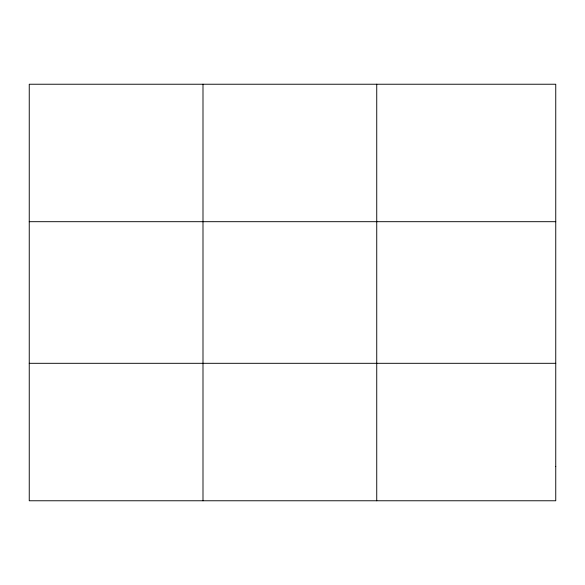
<?xml version="1.0" encoding="UTF-8"?>
<svg xmlns="http://www.w3.org/2000/svg" width="585" height="585" viewBox="0 0 585 585"><rect width="100%" height="100%" fill="white"/><g stroke="black" fill="none" stroke-linecap="round" stroke-linejoin="round"><path stroke-width="0.88" d="M202.995 500.767L202.995 84.233M376.74 500.767L376.74 84.233M29.25 221.693L555.75 221.693M29.25 363.307L555.75 363.307M555.75 466.399L555.75 500.767L29.25 500.767L29.25 84.233L555.75 84.233L555.75 466.399"/></g></svg>
